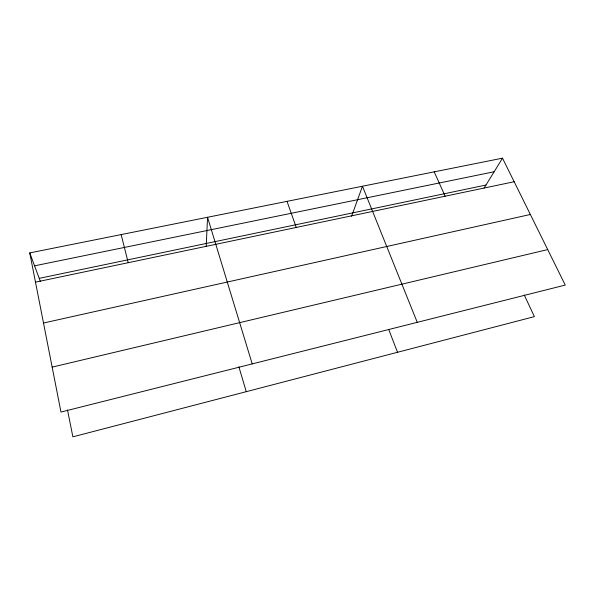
<?xml version="1.0" encoding="UTF-8"?>
<svg xmlns="http://www.w3.org/2000/svg" width="595" height="595" viewBox="0 0 595 595"><rect width="100%" height="100%" fill="white"/><g stroke="black" fill="none" stroke-linecap="round" stroke-linejoin="round"><path stroke-width="0.89" d="M206.197 246.174L207.558 217.272L252.206 363.902M351.571 216.305L362.467 186.228L417.259 322.334M484.099 188.102L502.507 158.166L565.25 285.072L60.973 412.052L29.75 252.905L502.507 158.166M52.159 367.122L547.705 249.588M43.502 323.011L530.346 214.483M35.484 282.149L514.154 181.735M39.225 278.348L485.981 185.045M34.562 265.831L494.14 171.762M524.269 295.023L534.392 316.629L72.873 436.834L67.495 409.918M434.209 171.851L445.149 196.209M388.825 329.742L397.512 352.277M29.75 252.905L40.438 281.613M287.021 201.348L296.265 227.446M238.885 366.817L246.263 391.674M121.157 234.586L128.222 262.692"/></g></svg>
